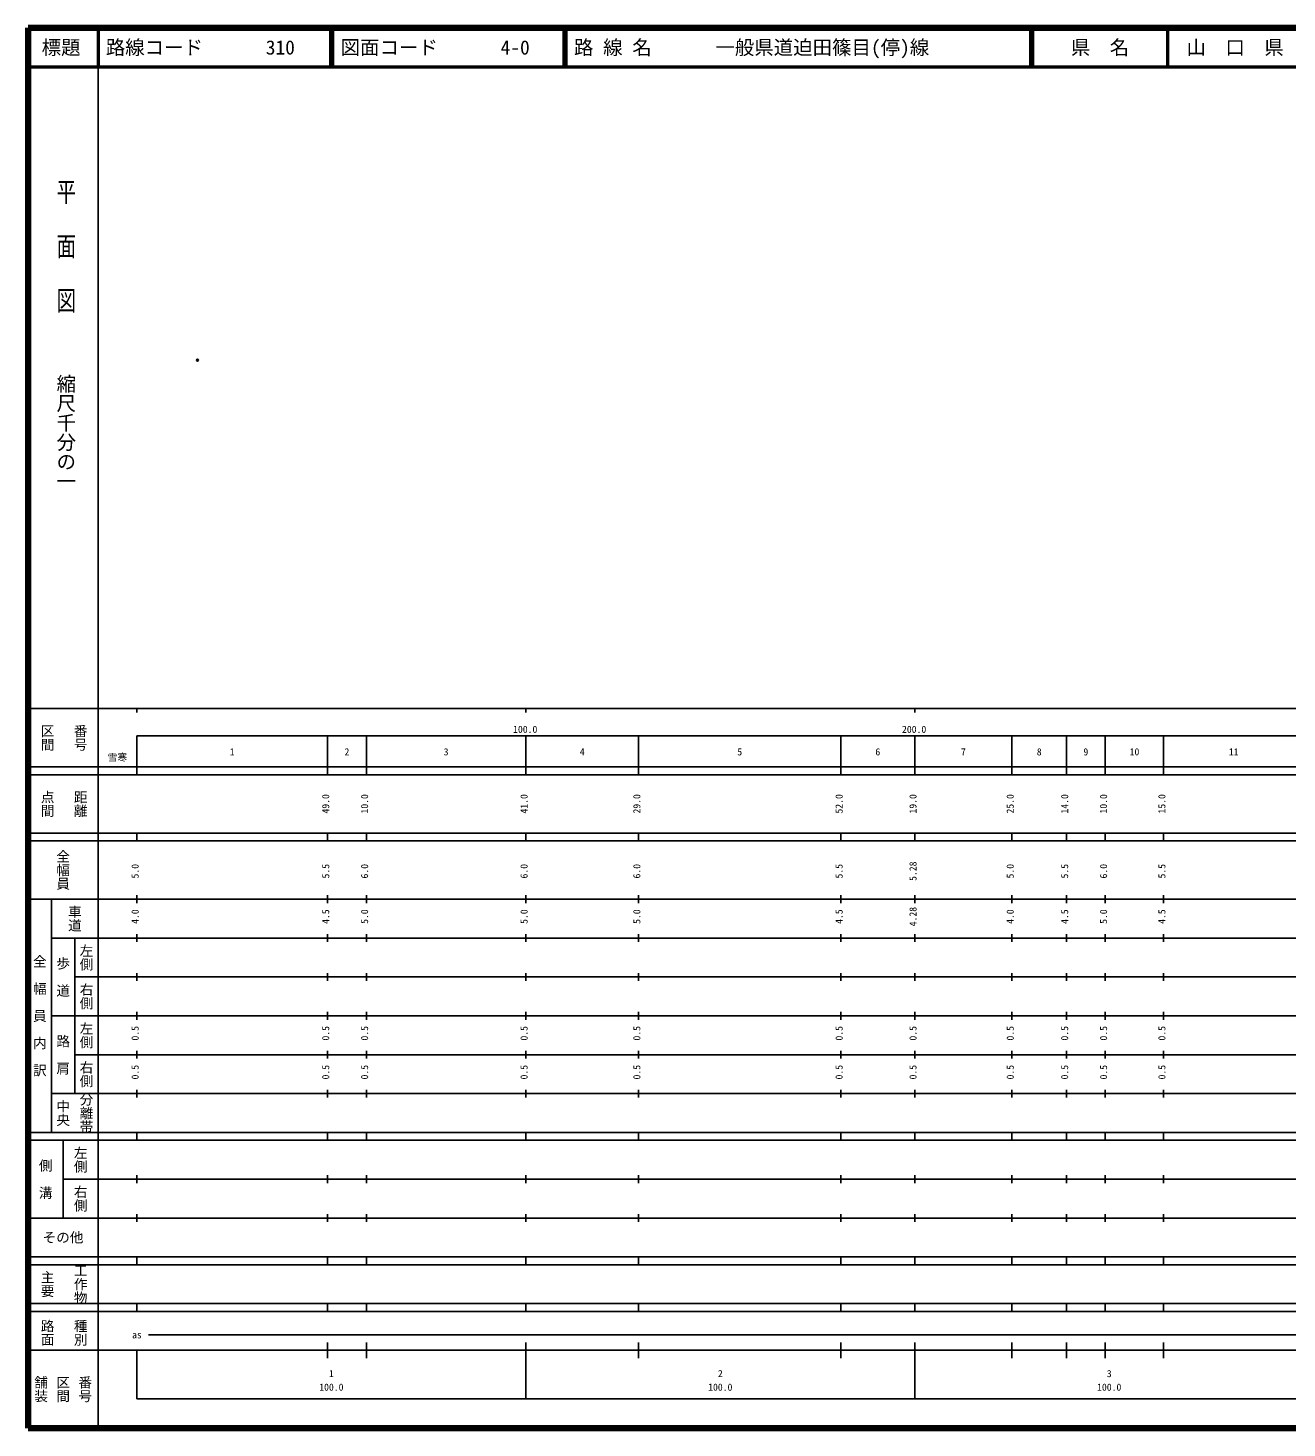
# Model space of a CAD drawing. Units: millimetres on the paper. Extents: x 40 to 680, y 20 to 380.
# Drawn here: x 40 to 363.7, y 20 to 380 of the extents above; entities that cross this region are included whole.
import ezdxf
from ezdxf.enums import TextEntityAlignment as Align

# ---------------------------------------------------------------- set-up
doc = ezdxf.new("R2010")
doc.units = ezdxf.units.MM
doc.header["$PDMODE"] = 32
doc.header["$PDSIZE"] = 0.5
doc.layers.add('M-OTRS', color=6, linetype='Continuous')
doc.layers.add('M-TTL-TXT', color=7, linetype='Continuous')
for name, color, linetype, lineweight in [('M-TTL', 2, 'Continuous', 140), ('M-TTL-BAND', 7, 'Continuous', 25), ('M-TTL-LINE', 7, 'Continuous', 50)]:
    doc.layers.add(name, color=color, linetype=linetype, lineweight=lineweight)
doc.styles.add('@ＭＳ ゴシック', font='')
doc.styles.add('ＭＳ ゴシック', font='')
doc.styles.get('@ＭＳ ゴシック').set_extended_font_data('@MS Gothic')
doc.styles.get('ＭＳ ゴシック').set_extended_font_data('MS Gothic')

msp = doc.modelspace()

# ---------------------------------------------------------------- linework, layer by layer
at = {"layer": 'M-OTRS'}
msp.add_point((83.563, 294.614), dxfattribs=at)
at = {"layer": 'M-TTL'}
for p, q in [((40, 380), (40, 20)), ((680, 380), (40, 380)), ((40, 20), (680, 20))]:
    msp.add_line(p, q, dxfattribs=at)
at = {"layer": 'M-TTL-BAND'}
for p, q in [((58, 370), (58, 20)), ((40, 205), (579, 205)), ((68, 205), (68, 204)), ((168, 205), (168, 204)), ((268, 205), (268, 204)), ((68, 198), (579, 198)), ((68, 198), (68, 188)), ((117, 188), (117, 198)), ((127, 188), (127, 198)), ((168, 188), (168, 198)), ((197, 188), (197, 198)), ((249, 188), (249, 198)), ((268, 188), (268, 198)), ((293, 188), (293, 198)), ((307, 188), (307, 198)), ((317, 188), (317, 198)), ((332, 188), (332, 198)), ((40, 190), (579, 190)), ((40, 188), (579, 188)), ((40, 173), (579, 173)), ((68, 171), (68, 173)), ((117, 171), (117, 173)), ((127, 171), (127, 173)), ((168, 171), (168, 173)), ((197, 171), (197, 173)), ((249, 171), (249, 173)), ((268, 171), (268, 173)), ((293, 171), (293, 173)), ((307, 171), (307, 173)), ((317, 171), (317, 173)), ((332, 171), (332, 173)), ((40, 171), (579, 171)), ((40, 156), (579, 156)), ((46, 96), (46, 156)), ((68, 155), (68, 157)), ((117, 155), (117, 157)), ((127, 155), (127, 157)), ((168, 155), (168, 157)), ((197, 155), (197, 157)), ((249, 155), (249, 157)), ((268, 155), (268, 157)), ((293, 155), (293, 157)), ((307, 155), (307, 157)), ((317, 155), (317, 157)), ((332, 155), (332, 157)), ((46, 146), (579, 146)), ((52, 146), (52, 106)), ((68, 145), (68, 147)), ((117, 145), (117, 147)), ((127, 145), (127, 147)), ((168, 145), (168, 147)), ((197, 145), (197, 147)), ((249, 145), (249, 147)), ((268, 145), (268, 147)), ((293, 145), (293, 147)), ((307, 145), (307, 147)), ((317, 145), (317, 147)), ((332, 145), (332, 147)), ((68, 135), (68, 137)), ((117, 135), (117, 137)), ((127, 135), (127, 137)), ((168, 135), (168, 137)), ((197, 135), (197, 137)), ((249, 135), (249, 137)), ((268, 135), (268, 137)), ((293, 135), (293, 137)), ((307, 135), (307, 137)), ((317, 135), (317, 137)), ((332, 135), (332, 137)), ((52, 136), (579, 136)), ((46, 126), (579, 126)), ((68, 125), (68, 127)), ((117, 125), (117, 127)), ((127, 125), (127, 127)), ((168, 125), (168, 127)), ((197, 125), (197, 127)), ((249, 125), (249, 127)), ((268, 125), (268, 127)), ((293, 125), (293, 127)), ((307, 125), (307, 127)), ((317, 125), (317, 127)), ((332, 125), (332, 127)), ((52, 116), (579, 116)), ((68, 115), (68, 117)), ((117, 115), (117, 117)), ((127, 115), (127, 117)), ((168, 115), (168, 117)), ((197, 115), (197, 117)), ((249, 115), (249, 117)), ((268, 115), (268, 117)), ((293, 115), (293, 117)), ((307, 115), (307, 117)), ((317, 115), (317, 117)), ((332, 115), (332, 117)), ((46, 106), (579, 106)), ((68, 105), (68, 107)), ((117, 105), (117, 107)), ((127, 105), (127, 107)), ((168, 105), (168, 107)), ((197, 105), (197, 107)), ((249, 105), (249, 107)), ((268, 105), (268, 107)), ((293, 105), (293, 107)), ((307, 105), (307, 107)), ((317, 105), (317, 107)), ((332, 105), (332, 107)), ((40, 96), (579, 96)), ((40, 94), (579, 94)), ((49, 94), (49, 74)), ((68, 94), (68, 96)), ((117, 94), (117, 96)), ((127, 94), (127, 96)), ((168, 94), (168, 96)), ((197, 94), (197, 96)), ((249, 94), (249, 96)), ((268, 94), (268, 96)), ((293, 94), (293, 96)), ((307, 94), (307, 96)), ((317, 94), (317, 96)), ((332, 94), (332, 96)), ((49, 84), (579, 84)), ((68, 83), (68, 85)), ((117, 83), (117, 85)), ((127, 83), (127, 85)), ((168, 83), (168, 85)), ((197, 83), (197, 85)), ((249, 83), (249, 85)), ((268, 83), (268, 85)), ((293, 83), (293, 85)), ((307, 83), (307, 85)), ((317, 83), (317, 85)), ((332, 83), (332, 85)), ((40, 74), (579, 74)), ((68, 73), (68, 75)), ((117, 73), (117, 75)), ((127, 73), (127, 75)), ((168, 73), (168, 75)), ((197, 73), (197, 75)), ((249, 73), (249, 75)), ((268, 73), (268, 75)), ((293, 73), (293, 75)), ((307, 73), (307, 75)), ((317, 73), (317, 75)), ((332, 73), (332, 75)), ((40, 64), (579, 64)), ((40, 62), (579, 62)), ((68, 62), (68, 64)), ((117, 62), (117, 64)), ((127, 62), (127, 64)), ((168, 62), (168, 64)), ((197, 62), (197, 64)), ((249, 62), (249, 64)), ((268, 62), (268, 64)), ((293, 62), (293, 64)), ((307, 62), (307, 64)), ((317, 62), (317, 64)), ((332, 62), (332, 64)), ((40, 52), (579, 52)), ((68, 50), (68, 52)), ((117, 50), (117, 52)), ((127, 50), (127, 52)), ((168, 50), (168, 52)), ((197, 50), (197, 52)), ((249, 50), (249, 52)), ((268, 50), (268, 52)), ((293, 50), (293, 52)), ((307, 50), (307, 52)), ((317, 50), (317, 52)), ((332, 50), (332, 52)), ((40, 50), (579, 50)), ((71, 44), (565, 44)), ((40, 40), (579, 40)), ((68, 40), (68, 27.5)), ((117, 38), (117, 42)), ((127, 38), (127, 42)), ((168, 27.5), (168, 42)), ((197, 38), (197, 42)), ((249, 38), (249, 42)), ((268, 27.5), (268, 42)), ((293, 38), (293, 42)), ((307, 38), (307, 42)), ((317, 38), (317, 42)), ((332, 38), (332, 42)), ((68, 27.5), (579, 27.5))]:
    msp.add_line(p, q, dxfattribs=at)
at = {"layer": 'M-TTL-LINE'}
for p, q in [((58, 380), (58, 370)), ((117.75, 380), (117.75, 370)), ((118.25, 380), (118.25, 370)), ((177.75, 380), (177.75, 370)), ((178.25, 380), (178.25, 370)), ((297.75, 380), (297.75, 370)), ((298.25, 380), (298.25, 370)), ((333, 380), (333, 370)), ((40, 370), (680, 370))]:
    msp.add_line(p, q, dxfattribs=at)

# ---------------------------------------------------------------- texts
at = {"layer": 'M-TTL-BAND', "style": '@ＭＳ ゴシック', "width": 1.4}
msp.add_text('平  面  図', height=3.666, rotation=270, dxfattribs=at).set_placement((49.777, 306.475), align=Align.MIDDLE_RIGHT)
at = {"layer": 'M-TTL-BAND', "style": '@ＭＳ ゴシック'}
msp.add_text('縮尺千分の一', height=3.666, rotation=270, dxfattribs=at).set_placement((49.777, 261.03), align=Align.MIDDLE_RIGHT)
for s, p in [('区間', (45, 197.5)), ('番号', (53.5, 197.5)), ('点間', (45, 180.5)), ('距離', (53.5, 180.5)), ('全幅員', (49, 163.5)), ('車道', (52, 151)), ('左側', (55, 141)), ('全\u3000幅\u3000員\u3000内\u3000訳', (43, 126)), ('歩\u3000道', (49, 136)), ('右側', (55, 131)), ('左側', (55, 121)), ('路\u3000肩', (49, 116)), ('右側', (55, 111)), ('分離帯', (55, 101)), ('中央', (49, 101)), ('左側', (53.5, 89)), ('側\u3000溝', (44.5, 84)), ('右側', (53.5, 79)), ('工作物', (53.5, 57)), ('主要', (45, 57)), ('路面', (45, 44.5)), ('種別', (53.5, 44.5)), ('舗装', (43.333, 30)), ('区間', (49, 30)), ('番号', (54.667, 30))]:
    msp.add_text(s, height=2.566, rotation=270, dxfattribs=at).set_placement(p, align=Align.MIDDLE_CENTER)
at = {"layer": 'M-TTL-BAND', "style": 'ＭＳ ゴシック'}
for s, p in [('100.0', (167.844, 198.195)), ('200.0', (267.844, 198.195)), ('1', (92.5, 192.405)), ('2', (122, 192.405)), ('3', (147.5, 192.405)), ('4', (182.5, 192.405)), ('5', (223, 192.405)), ('6', (258.5, 192.405)), ('7', (280.5, 192.405)), ('8', (300, 192.405)), ('9', (312, 192.405)), ('10', (324.5, 192.405)), ('11', (350, 192.405)), ('as', (68, 42.5)), ('1', (118, 32.523)), ('2', (218, 32.523)), ('3', (318, 32.523)), ('100.0', (118, 29.033)), ('100.0', (218, 29.033)), ('100.0', (318, 29.033))]:
    msp.add_text(s, height=1.833, dxfattribs=at).set_placement(p, align=Align.BOTTOM_CENTER)
msp.add_text('雪寒', height=1.833, dxfattribs=at).set_placement((65.5, 191), align=Align.BOTTOM_RIGHT)
for s, p in [('49.0', (118, 180.5)), ('10.0', (128, 180.5)), ('41.0', (169, 180.5)), ('29.0', (198, 180.5)), ('52.0', (250, 180.5)), ('19.0', (269, 180.5)), ('25.0', (294, 180.5)), ('14.0', (308, 180.5)), ('10.0', (318, 180.5)), ('15.0', (333, 180.5)), ('5.0', (69, 163.174)), ('5.5', (118, 163.174)), ('6.0', (128, 163.174)), ('6.0', (169, 163.174)), ('6.0', (198, 163.174)), ('5.5', (250, 163.174)), ('5.28', (269, 163.174)), ('5.0', (294, 163.174)), ('5.5', (308, 163.174)), ('6.0', (318, 163.174)), ('5.5', (333, 163.174)), ('4.0', (69, 151.5)), ('4.5', (118, 151.5)), ('5.0', (128, 151.5)), ('5.0', (169, 151.5)), ('5.0', (198, 151.5)), ('4.5', (250, 151.5)), ('4.28', (269, 151.5)), ('4.0', (294, 151.5)), ('4.5', (308, 151.5)), ('5.0', (318, 151.5)), ('4.5', (333, 151.5)), ('0.5', (69, 121.5)), ('0.5', (118, 121.5)), ('0.5', (128, 121.5)), ('0.5', (169, 121.5)), ('0.5', (198, 121.5)), ('0.5', (250, 121.5)), ('0.5', (269, 121.5)), ('0.5', (294, 121.5)), ('0.5', (308, 121.5)), ('0.5', (318, 121.5)), ('0.5', (333, 121.5)), ('0.5', (69, 111.5)), ('0.5', (118, 111.5)), ('0.5', (128, 111.5)), ('0.5', (169, 111.5)), ('0.5', (198, 111.5)), ('0.5', (250, 111.5)), ('0.5', (269, 111.5)), ('0.5', (294, 111.5)), ('0.5', (308, 111.5)), ('0.5', (318, 111.5)), ('0.5', (333, 111.5))]:
    msp.add_text(s, height=1.833, rotation=90, dxfattribs=at).set_placement(p, align=Align.BOTTOM_CENTER)
msp.add_text('その他', height=2.566, dxfattribs=at).set_placement((49, 69), align=Align.MIDDLE_CENTER)
at = {"layer": 'M-TTL-TXT', "style": 'ＭＳ ゴシック'}
for s, p in [('標題', (48.5, 375)), ('県\u3000名', (315.625, 375)), ('山\u3000口\u3000県', (350.375, 375))]:
    msp.add_text(s, height=3.666, dxfattribs=at).set_placement(p, align=Align.MIDDLE_CENTER)
for s, p in [('路線コード', (60, 375)), ('310', (101.142, 375)), ('図面コード', (120.38, 375)), ('4-0', (161.521, 375)), ('路 線 名', (180.38, 375)), ('一般県道迫田篠目(停)線', (216.734, 375))]:
    msp.add_text(s, height=3.666, dxfattribs=at).set_placement(p, align=Align.MIDDLE_LEFT)

doc.saveas('drawing.dxf')
